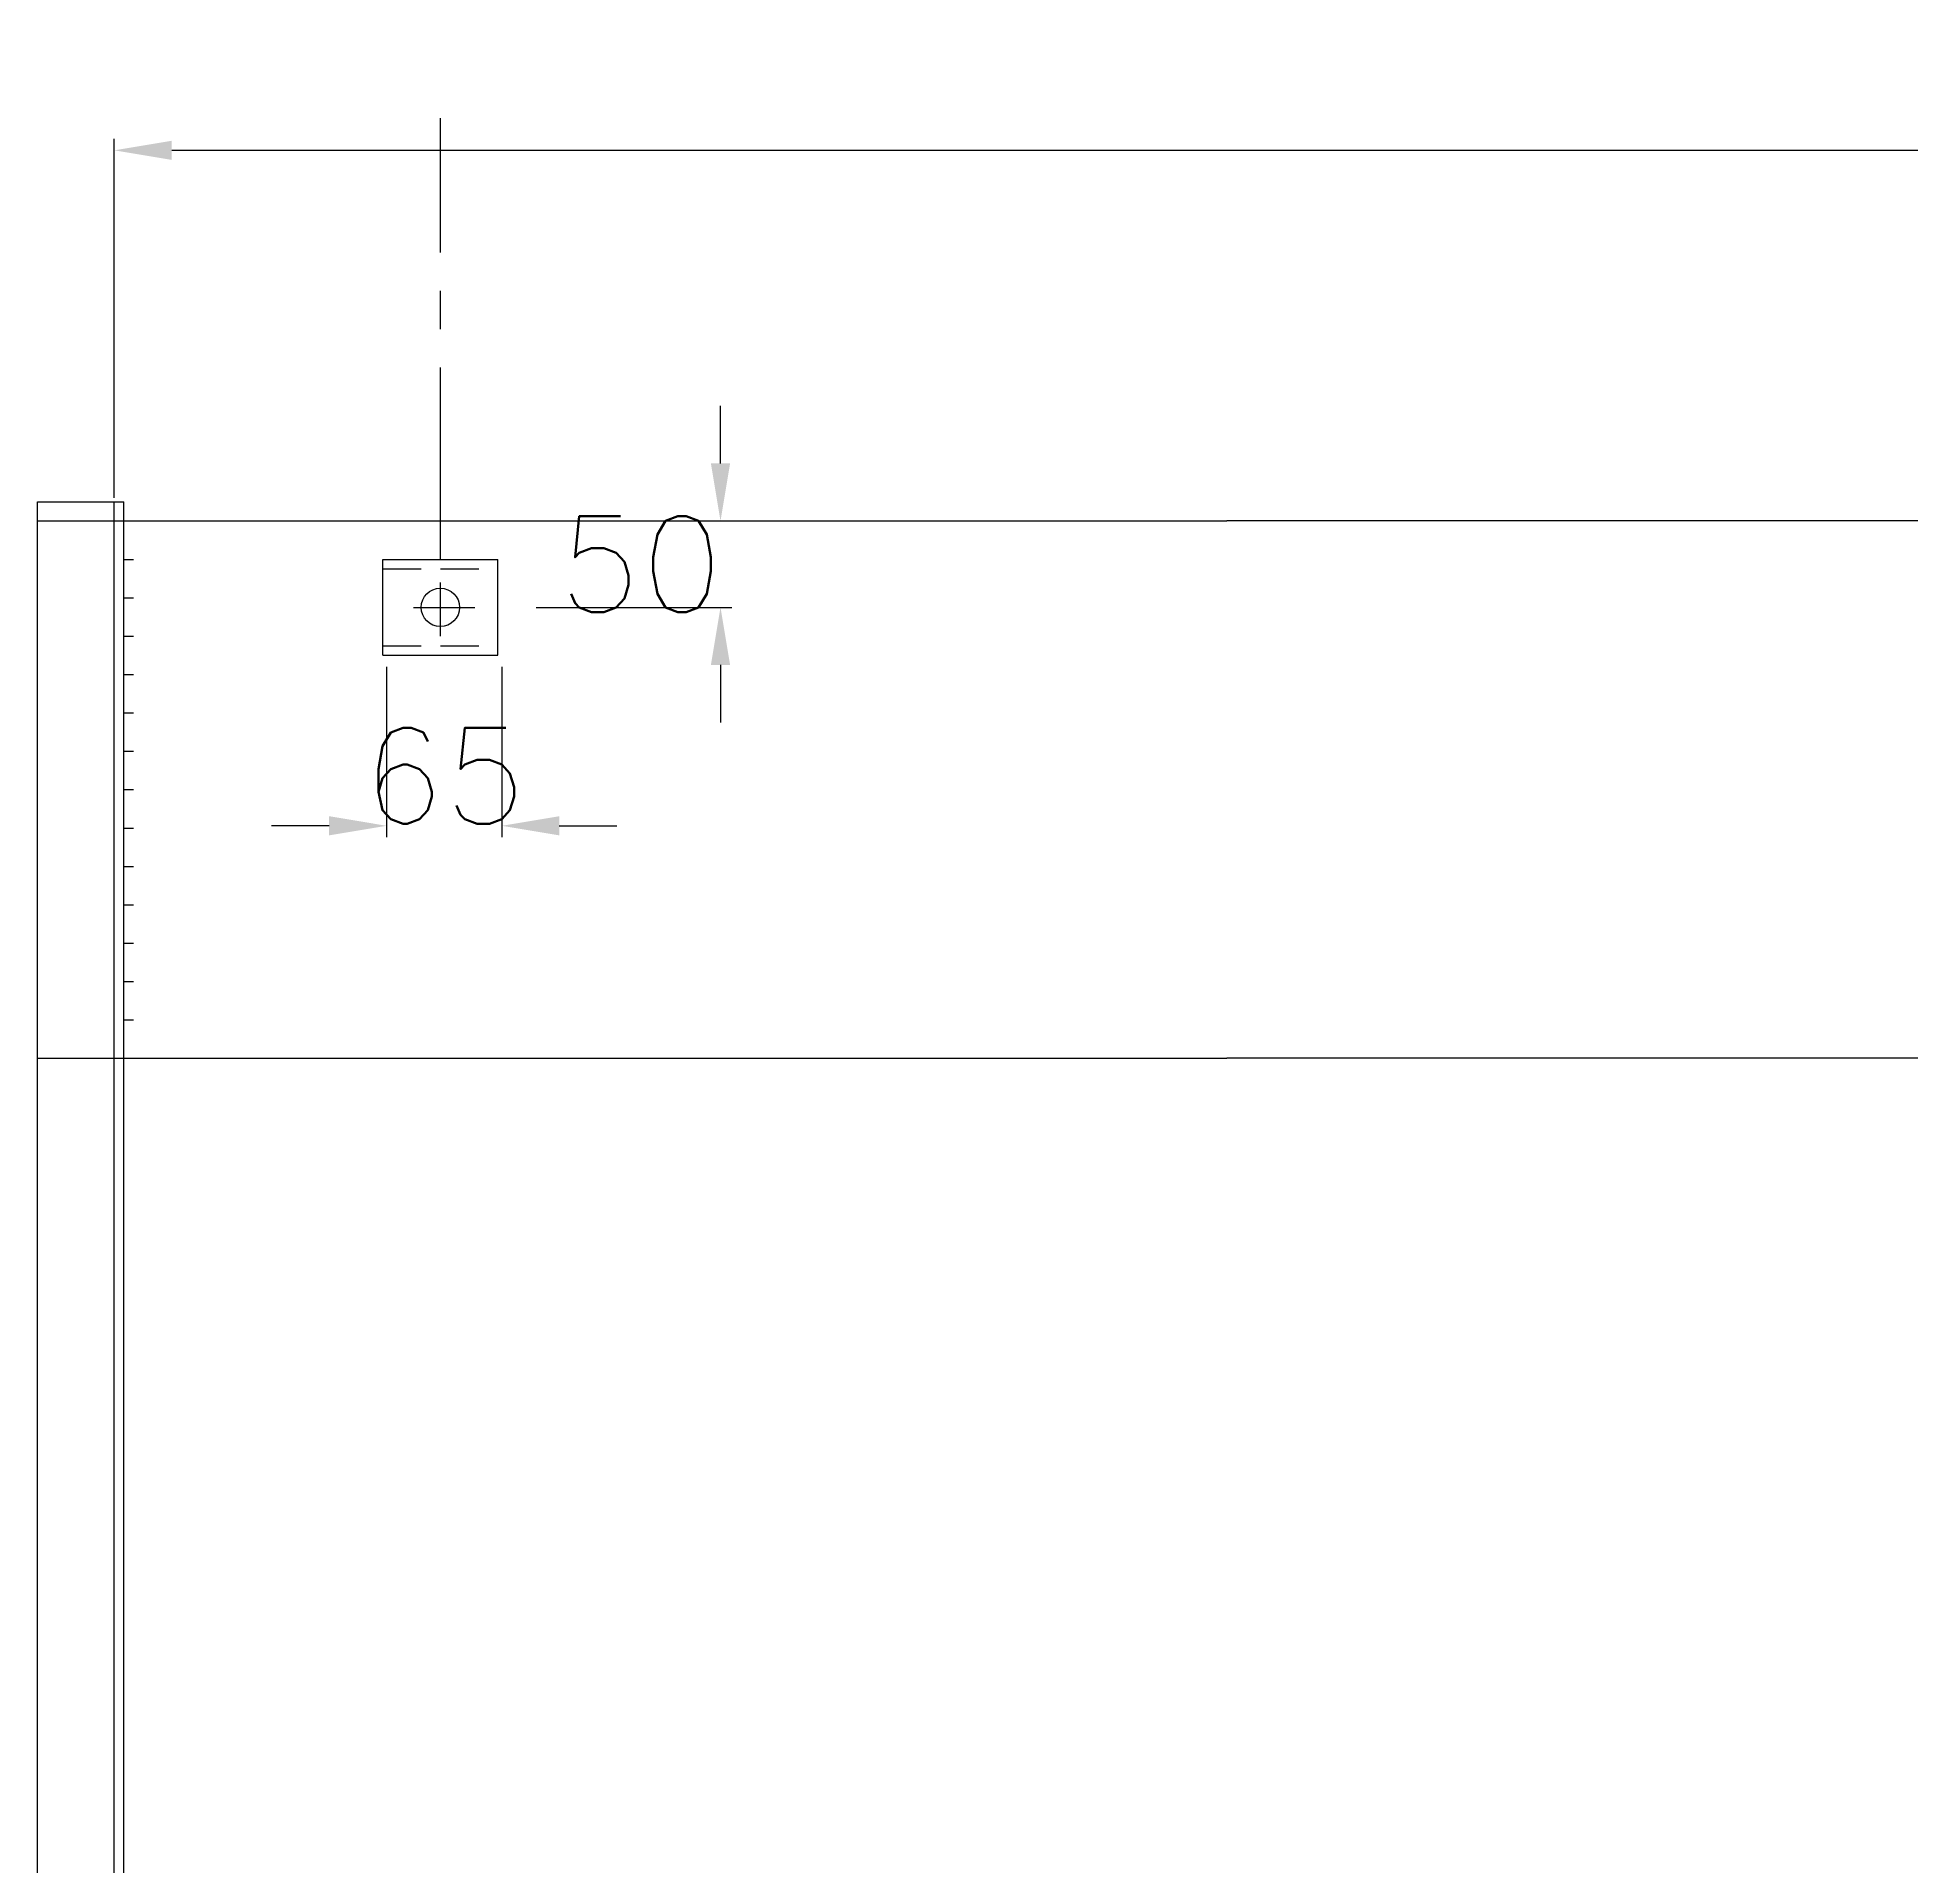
# Model space of a CAD drawing. Header units: metres. Extents: x 444 to 3227, y -3167 to -392.
# Drawn here: x 571.23 to 620.04, y -2303.97 to -2256.34 of the extents above; entities that cross this region are included whole.
import ezdxf

# ---------------------------------------------------------------- set-up
doc = ezdxf.new("R2010")
doc.units = ezdxf.units.M
doc.linetypes.add('CENTERX2', pattern=[4, 2.5, -0.5, 0.5, -0.5])
doc.linetypes.add('DASHEDX2', pattern=[1.5, 1, -0.5])
doc.layers.get('DEFPOINTS').update_dxf_attribs({"linetype": 'CONTINUOUS'})
doc.layers.add('BANGUNAN', color=7, linetype='CONTINUOUS')
doc.layers.add('DIMENSI', color=7, linetype='CONTINUOUS')
doc.styles.get("Standard").update_dxf_attribs({"font": 'Simplex.shx', "height": 2.5})
doc.dimstyles.new('Skala 200', dxfattribs={"dimtxt": 0.2, "dimasz": 1.5, "dimexe": 0.3, "dimexo": 0.1, "dimgap": 0.05, "dimtad": 3, "dimtih": 1, "dimtoh": 1, "dimdec": 0, "dimlfac": 2, "dimzin": 0, "dimdsep": 46, "dimtxsty": 'Standard', "dimcen": -0.2, "dimclrd": 8, "dimclre": 8, "dimclrt": 10, "dimadec": 0, "dimazin": 0, "dimtfac": 1, "dimtdec": 0, "dimtofl": 0, "dimtmove": 0, "dimatfit": 3, "dimfxl": 1, "dimtolj": 1, "dimtzin": 0, "dimarcsym": 0})

# ---------------------------------------------------------------- blocks, each defined once
blk = doc.blocks.new('*D130')
at = {"layer": 'DEFPOINTS', "color": 0}
for p in [(723.428, -2259.283), (723.428, -2267.341), (573.228, -2268.441)]:
    blk.add_point(p, dxfattribs=at)
at = {"layer": 'DIMENSI', "color": 8, "lineweight": -2}
for p, q in [((573.228, -2268.341), (573.228, -2258.983)), ((723.428, -2267.241), (723.428, -2258.983)), ((574.728, -2259.283), (721.928, -2259.283))]:
    blk.add_line(p, q, dxfattribs=at)
at = {"layer": 'DIMENSI', "color": 8}
for points in [[(574.728, -2259.033), (574.728, -2259.533), (573.228, -2259.283)], [(721.928, -2259.033), (721.928, -2259.533), (723.428, -2259.283)]]:
    blk.add_solid(points, dxfattribs=at)
at = {"layer": 'DIMENSI', "color": 10, "insert": (648.328, -2257.983), "char_height": 2.5, "attachment_point": 5}
blk.add_mtext('\\A1;3000', dxfattribs=at)
blk = doc.blocks.new('*D133')
at = {"layer": 'DEFPOINTS', "color": 0}
for p in [(580.328, -2272.641), (583.328, -2272.641), (583.328, -2276.883)]:
    blk.add_point(p, dxfattribs=at)
at = {"layer": 'DIMENSI', "color": 8, "lineweight": -2}
for p, q in [((580.328, -2272.741), (580.328, -2277.183)), ((583.328, -2272.741), (583.328, -2277.183)), ((578.828, -2276.883), (577.328, -2276.883)), ((584.828, -2276.883), (586.328, -2276.883))]:
    blk.add_line(p, q, dxfattribs=at)
at = {"layer": 'DIMENSI', "color": 8}
for points in [[(578.828, -2276.633), (578.828, -2277.133), (580.328, -2276.883)], [(584.828, -2276.633), (584.828, -2277.133), (583.328, -2276.883)]]:
    blk.add_solid(points, dxfattribs=at)
at = {"layer": 'DIMENSI', "color": 10, "insert": (581.828, -2275.583), "char_height": 2.5, "attachment_point": 5}
blk.add_mtext('\\A1;65', dxfattribs=at)
blk = doc.blocks.new('*D134')
at = {"layer": 'DEFPOINTS', "color": 0}
for p in [(584.128, -2268.941), (589.028, -2268.941), (584.128, -2271.191)]:
    blk.add_point(p, dxfattribs=at)
at = {"layer": 'DIMENSI', "color": 8, "lineweight": -2}
for p, q in [((589.028, -2267.441), (589.028, -2265.941)), ((584.228, -2268.941), (589.328, -2268.941)), ((584.228, -2271.191), (589.328, -2271.191)), ((589.028, -2272.691), (589.028, -2274.191))]:
    blk.add_line(p, q, dxfattribs=at)
at = {"layer": 'DIMENSI', "color": 8}
for points in [[(588.778, -2267.441), (589.278, -2267.441), (589.028, -2268.941)], [(588.778, -2272.691), (589.278, -2272.691), (589.028, -2271.191)]]:
    blk.add_solid(points, dxfattribs=at)
at = {"layer": 'DIMENSI', "color": 10, "insert": (586.954, -2270.066), "char_height": 2.5, "attachment_point": 5}
blk.add_mtext('\\A1;50', dxfattribs=at)

msp = doc.modelspace()

# ---------------------------------------------------------------- linework, layer by layer
at = {"layer": 'BANGUNAN', "color": 1, "linetype": 'CENTERX2', "ltscale": 2}
msp.add_line((581.72763, -2269.94106), (581.72763, -2258.44106), dxfattribs=at)
at = {"layer": 'BANGUNAN', "color": 3}
msp.add_line((571.22763, -2351.60559), (571.22763, -2268.44106), dxfattribs=at)
at = {"layer": 'BANGUNAN', "color": 2}
for p, q in [((571.22763, -2268.44106), (573.47763, -2268.44106)), ((573.22763, -2351.60559), (573.22763, -2268.44106)), ((573.47763, -2351.60559), (573.47763, -2268.44106)), ((571.22763, -2268.94106), (602.22763, -2268.94106)), ((873.47763, -2268.94106), (602.22763, -2268.94106)), ((573.47763, -2269.94106), (573.72763, -2269.94106)), ((580.22763, -2269.94106), (583.22763, -2269.94106)), ((580.22763, -2272.44106), (580.22763, -2269.94106)), ((583.22763, -2272.44106), (583.22763, -2269.94106)), ((573.47763, -2270.94106), (573.72763, -2270.94106)), ((573.47763, -2271.94106), (573.72763, -2271.94106)), ((580.22763, -2272.44106), (583.22763, -2272.44106)), ((573.47763, -2272.94106), (573.72763, -2272.94106)), ((573.47763, -2273.94106), (573.72763, -2273.94106)), ((573.47763, -2274.94106), (573.72763, -2274.94106)), ((573.47763, -2275.94106), (573.72763, -2275.94106)), ((573.47763, -2276.94106), (573.72763, -2276.94106)), ((573.47763, -2277.94106), (573.72763, -2277.94106)), ((573.47763, -2278.94106), (573.72763, -2278.94106)), ((573.47763, -2279.94106), (573.72763, -2279.94106)), ((573.47763, -2280.94106), (573.72763, -2280.94106)), ((573.47763, -2281.94106), (573.72763, -2281.94106)), ((571.22763, -2282.94106), (602.22763, -2282.94106)), ((873.47763, -2282.94106), (602.22763, -2282.94106))]:
    msp.add_line(p, q, dxfattribs=at)
at = {"layer": 'BANGUNAN', "color": 2, "linetype": 'DASHEDX2'}
for p, q in [((580.22763, -2270.19106), (583.22763, -2270.19106)), ((580.22763, -2272.19106), (583.22763, -2272.19106))]:
    msp.add_line(p, q, dxfattribs=at)
at = {"layer": 'BANGUNAN', "color": 1}
for p, q in [((581.72763, -2271.94106), (581.72763, -2270.54106)), ((581.02763, -2271.19106), (582.62763, -2271.19106))]:
    msp.add_line(p, q, dxfattribs=at)
msp.add_circle((581.72763, -2271.19106), 0.5, dxfattribs=at)

# ---------------------------------------------------------------- dimensions: what is measured, and where the dimension line sits
at = {"layer": 'DIMENSI', "color": 2}
dim = msp.add_linear_dim(base=(723.42763, -2259.28282), p1=(573.22763, -2268.44106), p2=(723.42763, -2267.34106), text='3000', dimstyle='Skala 200', dxfattribs=at)
dim.commit()
dim.dimension.update_dxf_attribs({"geometry": '*D130', "text_midpoint": (648.32763, -2257.98282)})
at = {"layer": 'DIMENSI'}
for base, p1, p2, angle, text, picture, middle in [((589.02763, -2268.94106), (584.12763, -2271.19106), (584.12763, -2268.94106), 90, '50', '*D134', (589.02763, -2270.06606)), ((583.32763, -2276.88269), (580.32763, -2272.64106), (583.32763, -2272.64106), 0, '65', '*D133', (581.82763, -2276.88269))]:
    dim = msp.add_linear_dim(base=base, p1=p1, p2=p2, angle=angle, text=text, dimstyle='Skala 200', dxfattribs=at)
    dim.commit()
    dim.dimension.update_dxf_attribs({"geometry": picture, "text_midpoint": middle, "dimtype": 161})

doc.saveas('drawing.dxf')
